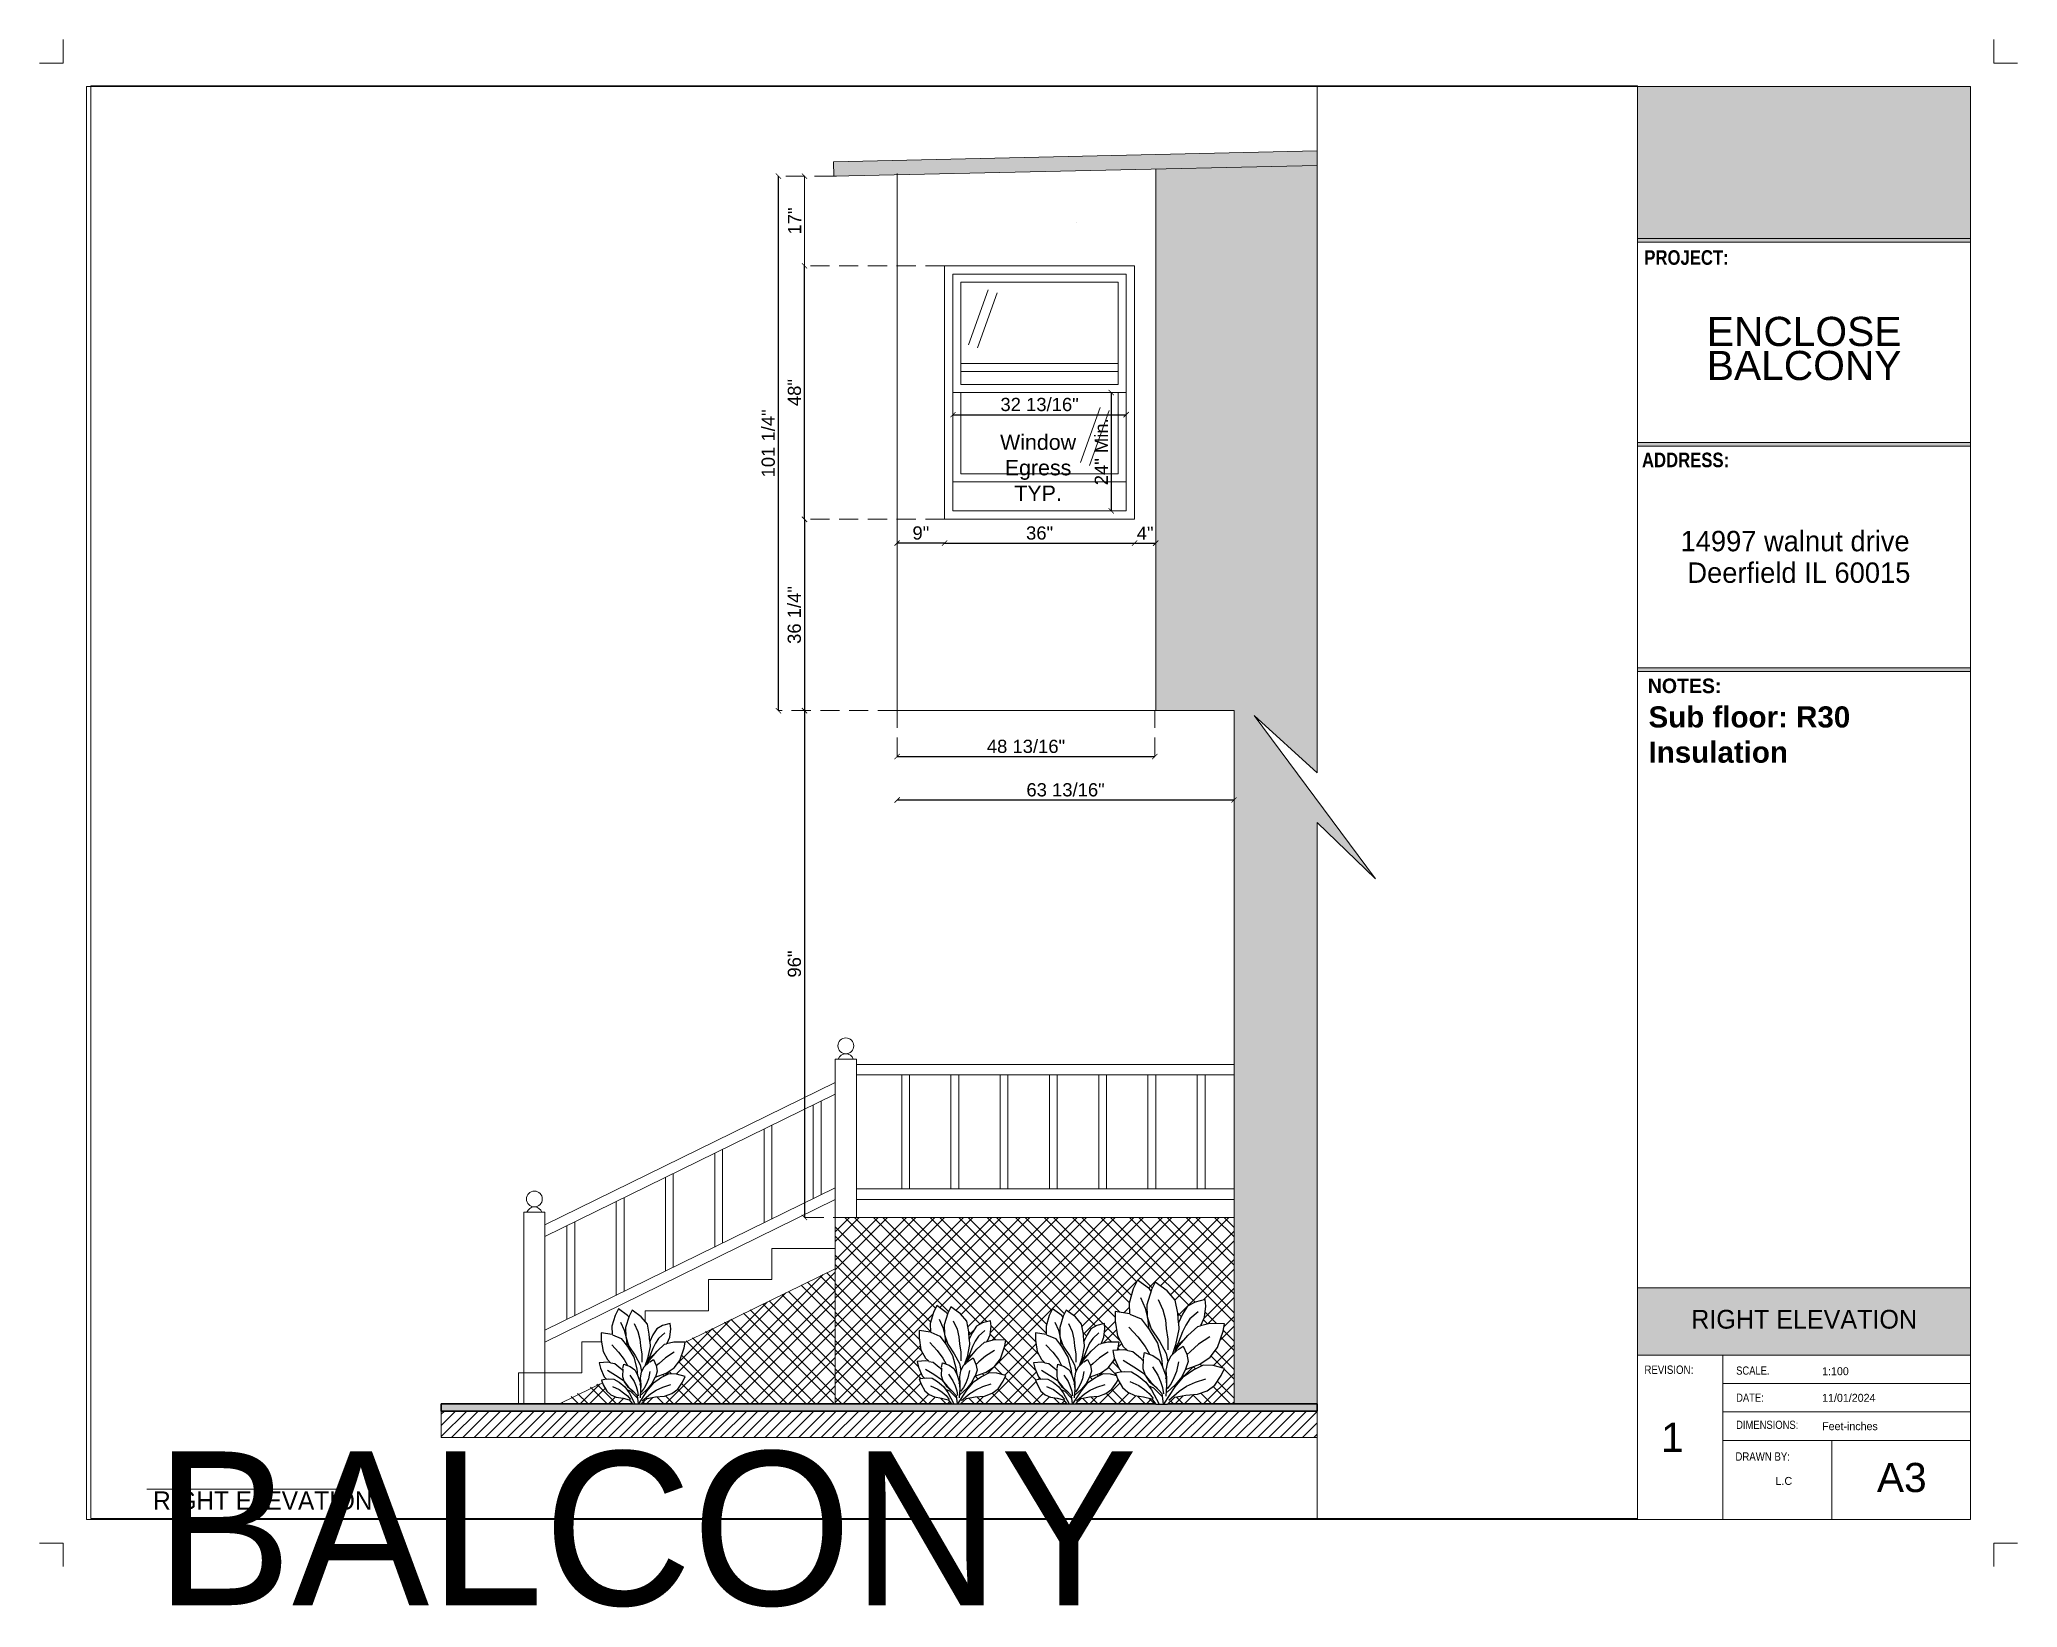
# Paper-space layout 'A3' of a CAD drawing. Header units: millimetres. Extents: x -7 to 264, y -12 to 203.
# The model-space entities are those that its viewports show. They can reach past a viewport. Long polylines and large blocks are cut down to what shows.
import ezdxf
from ezdxf.enums import TextEntityAlignment as Align

# ---------------------------------------------------------------- set-up
doc = ezdxf.new("R2018")
doc.units = ezdxf.units.MM
doc.set_wipeout_variables(frame=1)
doc.linetypes.add('HIDDEN', pattern=[9.525, 6.35, -3.175])
doc.layers.get('0').update_dxf_attribs({"lineweight": 0})
doc.layers.add('A_vegetacion', color=251, linetype='Continuous')
for name, color, linetype, lineweight in [('ANNO-DIM', 7, 'Continuous', 0), ('ANNO-SYM', 58, 'Continuous', 0), ('ANNO-TEXT', 7, 'Continuous', 0), ('ARC-CLOSETS STRUCTURE', 6, 'Continuous', 9), ('ARC-DOOR AND WINDOWS', 8, 'Continuous', 5), ('ARC-FLOOR SECTION', 1, 'Continuous', 30), ('ARC-HIDDEN LINES', 7, 'HIDDEN', 0), ('ARC-STRUCTURAL WALL', 5, 'Continuous', 20)]:
    doc.layers.add(name, color=color, linetype=linetype, lineweight=lineweight)
doc.layers.add('ARC-HATCH', color=7, linetype='Continuous', lineweight=0, true_color=0x858585)
doc.styles.add('ARIAL', font='arial.ttf', dxfattribs={"height": 4})
doc.styles.add('INFORMATION', font='', dxfattribs={"height": 1.7})
doc.styles.get("Standard").update_dxf_attribs({"font": 'arial.ttf'})
doc.styles.add('TITTLE SPACES', font='', dxfattribs={"height": 4})
doc.styles.add('TITTLES', font='', dxfattribs={"height": 2.9})
doc.styles.get('INFORMATION').set_extended_font_data('Century Gothic')
doc.styles.get('TITTLE SPACES').set_extended_font_data('Century Gothic')
doc.styles.get('TITTLES').set_extended_font_data('Century Gothic', bold=True)
doc.dimstyles.new('LILI - INCHES', dxfattribs={"dimscale": 0, "dimtxt": 2.5, "dimasz": 1, "dimexe": 1.25, "dimexo": 0.625, "dimtad": 1, "dimdec": 4, "dimzin": 1, "dimlunit": 5, "dimtxsty": 'Standard', "dimblk": 'ARCHTICK', "dimcen": 2.5, "dimse1": 1, "dimse2": 1, "dimadec": 0, "dimazin": 0, "dimtfac": 1, "dimtdec": 4, "dimtmove": 0, "dimatfit": 3, "dimldrblk": 'ARCHTICK', "dimfxl": 1, "dimfrac": 2, "dimarcsym": 0})

# ---------------------------------------------------------------- blocks, each defined once
blk = doc.blocks.new('FORMATO3')
at = {"linetype": 'Continuous', "lineweight": 0}
for points in [[(212.26, 196.43), (257.94, 196.43), (257.94, 175.58), (212.26, 175.58)], [(212.26, 175.58), (257.94, 175.58), (257.94, 175.06), (212.26, 175.06)], [(212.26, 175.58), (257.94, 175.58), (257.94, 175.06), (212.26, 175.06)], [(212.26, 147.6), (257.94, 147.6), (257.94, 147.08), (212.26, 147.08)], [(212.26, 31.64), (257.95, 31.64), (257.95, 22.39), (212.26, 22.39)]]:
    blk.add_hatch(color=256, dxfattribs=at).paths.add_polyline_path(points)
h = blk.add_hatch(color=7)
h.dxf.hatch_style = 1
h.paths.add_polyline_path([(212.26, 116.69), (257.94, 116.69), (257.94, 116.17), (212.26, 116.17)])
for p, q in [((212.26, 116.17), (257.94, 116.17)), ((212.26, 31.64), (257.95, 31.64)), ((223.94, 22.39), (223.94, -0.05)), ((238.93, -0.05), (238.93, 10.7))]:
    blk.add_line(p, q, dxfattribs=at)
for points in [[(264.38, 199.65), (261.16, 199.65), (261.16, 202.86)], [(261.16, -6.59), (261.16, -3.37), (264.38, -3.37)]]:
    blk.add_lwpolyline(points)
for points in [[(-0.59, 196.43), (257.95, 196.43), (257.95, -0.15), (-0.59, -0.15)], [(212.26, 175.58), (257.94, 175.58), (257.94, 175.06), (212.26, 175.06)], [(212.26, 175.58), (257.94, 175.58), (257.94, 175.06), (212.26, 175.06)], [(212.26, 147.6), (257.94, 147.6), (257.94, 147.08), (212.26, 147.08)], [(212.26, 116.69), (257.94, 116.69), (257.94, 116.17), (212.26, 116.17)]]:
    blk.add_lwpolyline(points, close=True, dxfattribs=at)
for points in [[(212.26, 196.43), (212.26, -0.15)], [(257.94, 196.43), (257.94, 175.58), (212.26, 175.58)], [(257.95, 22.39), (212.26, 22.39)], [(257.95, 18.51), (223.94, 18.51)], [(257.95, 14.61), (223.94, 14.61)], [(257.95, 10.7), (223.94, 10.7)]]:
    blk.add_lwpolyline(points, dxfattribs=at)
at = {"layer": 'ANNO-TEXT'}
blk.add_lwpolyline([(212.26, 116.69), (257.94, 116.69), (257.95, 31.64), (212.26, 31.64)], close=True, dxfattribs=at)
for tag, height, style, p in [('PORJECT', 3, 'TITTLES', (235.11, 160.83)), ('PROJECT', 3, 'TITTLES', (235.11, 156.16)), ('ADDRESS', 2.8, 'INFORMATION', (234.39, 132.67)), ('ADDRESS2', 2.8, 'INFORMATION', (234.39, 128.34)), ('N', 3.73, 'TITTLES', (248.51, 3.62))]:
    blk.add_attdef(tag, text='', height=height, dxfattribs=dict(style=style)).set_placement(p, align=Align.CENTER)
at = {"color": 7, "true_color": 0xffffff, "style": 'TITTLE SPACES'}
blk.add_attdef('TITTLE.SPACES', text='', height=2.57, dxfattribs=at).set_placement((235.11, 26.04), align=Align.CENTER)
for tag, p, height, style in [('SCALE', (237.58, 19.65), 1.09, 'INFORMATION'), ('DATE', (237.58, 16), 1.09, 'INFORMATION'), ('R', (217.03, 9.12), 3.73, 'TITTLES'), ('DIMENSIONS', (237.58, 12.11), 1.09, 'INFORMATION'), ('DRAWNBY', (231.19, 4.6), 1.09, 'INFORMATION')]:
    blk.add_attdef(tag, p, '', height=height, dxfattribs=dict(style=style))
at = {"layer": 'ANNO-TEXT', "lineweight": 0, "attachment_point": 1, "line_spacing_factor": 0.96736, "style": 'ARIAL'}
for s, insert, char_height in [('{\\fArial Narrow|b1|i0|c0|p34;PROJECT:}', (213.18, 173.97), 2), ('{\\fArial Narrow|b1|i0|c0|p34;ADDRESS:}\\P^I^I^I^I', (212.86, 146.2), 2), ('{\\fArial Narrow|b0|i0|c0|p34;REVISION}:', (213.2, 20.98), 1.1534), ('{\\fArial Narrow|b0|i0|c0|p34;SCALE. }  ', (225.78, 20.85), 1.1266), ('{\\fArial Narrow|b0|i0|c0|p34;DATE:  }  ', (225.78, 17.13), 1.1266), ('{\\fArial Narrow|b0|i0|c0|p34;DIMENSIONS: }  ', (225.78, 13.41), 1.1266), ('{\\fArial Narrow|b0|i0|c0|p34;DRAWN BY:}', (225.68, 9.07), 1.1534)]:
    blk.add_mtext(s, dxfattribs=dict(at, insert=insert, char_height=char_height))
at = {"layer": 'ANNO-TEXT', "insert": (213.66, 115.21), "char_height": 2, "width": 42.8727, "attachment_point": 1, "line_spacing_factor": 0.96736, "style": 'ARIAL'}
blk.add_mtext('\\A1;\\pxa0.66667,sm1,qj;{\\fCentury Gothic|b1|i0|c0|p34;NOTES:}', dxfattribs=at)
blk = doc.blocks.new('*U95')
at = {"layer": 'ANNO-SYM'}
blk.add_line((0, 0), (22.03, 0), dxfattribs=at)
at = {"lineweight": 30, "flags": 104}
blk.add_attdef('PLAN', text='', height=3.2, dxfattribs=at).set_placement((0.37, 3.6), align=Align.TOP_LEFT)
at = {"style": 'INFORMATION'}
blk.add_attdef('PLAN', text='', height=1.7, dxfattribs=at).set_placement((0.72, -0.24), align=Align.TOP_LEFT)
blk = doc.blocks.new('_ArchTick')
at = {"color": 0, "linetype": 'ByBlock', "const_width": 0.15}
blk.add_lwpolyline([(-0.5, -0.5), (0.5, 0.5)], dxfattribs=at)
blk = doc.blocks.new('*D11')
at = {"layer": 'ANNO-DIM', "color": 0, "lineweight": -2, "transparency": 16777216}
blk.add_line((3812.24, 796.14), (3748.4, 796.14), dxfattribs=at)
at = {"layer": 'Defpoints', "color": 0, "transparency": 16777216}
for p in [(3748.4, 813.07), (3812.24, 813.07), (3748.4, 796.14)]:
    blk.add_point(p, dxfattribs=at)
at = {"layer": 'ANNO-DIM', "color": 0, "lineweight": -2, "transparency": 16777216, "rotation": 180}
blk.add_blockref('_ArchTick', (3748.4, 796.14), dxfattribs=at)
at = {"layer": 'ANNO-DIM', "color": 0, "lineweight": -2, "transparency": 16777216}
blk.add_blockref('_ArchTick', (3812.24, 796.14), dxfattribs=at)
at = {"layer": 'ANNO-DIM', "color": 0, "transparency": 16777216, "insert": (3780.32, 798.06), "char_height": 2.5, "attachment_point": 5}
blk.add_mtext('63 13/16"', dxfattribs=at)
blk = doc.blocks.new('*D12')
at = {"layer": 'ANNO-DIM', "color": 0, "lineweight": -2, "transparency": 16777216}
blk.add_line((3725.91, 813.07), (3725.91, 914.32), dxfattribs=at)
at = {"layer": 'Defpoints', "color": 0, "transparency": 16777216}
for p in [(3725.91, 914.32), (3748.4, 914.32), (3748.4, 813.07)]:
    blk.add_point(p, dxfattribs=at)
at = {"layer": 'ANNO-DIM', "color": 0, "lineweight": -2, "transparency": 16777216}
for p, rotation in [((3725.91, 914.32), 90), ((3725.91, 813.07), 270)]:
    blk.add_blockref('_ArchTick', p, dxfattribs=dict(at, rotation=rotation))
at = {"layer": 'ANNO-DIM', "color": 0, "transparency": 16777216, "insert": (3723.99, 863.69), "char_height": 2.5, "attachment_point": 5, "rotation": 90}
blk.add_mtext('101 1/4"', dxfattribs=at)
blk = doc.blocks.new('*D13')
at = {"layer": 'ANNO-DIM', "color": 0, "lineweight": -2, "transparency": 16777216}
blk.add_line((3757.4, 844.81), (3793.4, 844.81), dxfattribs=at)
at = {"layer": 'Defpoints', "color": 0, "transparency": 16777216}
for p in [(3757.4, 849.32), (3793.4, 849.32), (3793.4, 844.81)]:
    blk.add_point(p, dxfattribs=at)
at = {"layer": 'ANNO-DIM', "color": 0, "lineweight": -2, "transparency": 16777216, "rotation": 180}
blk.add_blockref('_ArchTick', (3757.4, 844.81), dxfattribs=at)
at = {"layer": 'ANNO-DIM', "color": 0, "lineweight": -2, "transparency": 16777216}
blk.add_blockref('_ArchTick', (3793.4, 844.81), dxfattribs=at)
at = {"layer": 'ANNO-DIM', "color": 0, "transparency": 16777216, "insert": (3775.4, 846.71), "char_height": 2.5, "attachment_point": 5}
blk.add_mtext('36"', dxfattribs=at)
blk = doc.blocks.new('*D14')
at = {"layer": 'ANNO-DIM', "color": 0, "lineweight": -2, "transparency": 16777216}
blk.add_line((3730.85, 849.32), (3730.85, 897.32), dxfattribs=at)
at = {"layer": 'Defpoints', "color": 0, "transparency": 16777216}
for p in [(3730.85, 897.32), (3793.4, 897.32), (3793.4, 849.32)]:
    blk.add_point(p, dxfattribs=at)
at = {"layer": 'ANNO-DIM', "color": 0, "lineweight": -2, "transparency": 16777216}
for p, rotation in [((3730.85, 897.32), 90), ((3730.85, 849.32), 270)]:
    blk.add_blockref('_ArchTick', p, dxfattribs=dict(at, rotation=rotation))
at = {"layer": 'ANNO-DIM', "color": 0, "transparency": 16777216, "insert": (3728.95, 873.32), "char_height": 2.5, "attachment_point": 5, "rotation": 90}
blk.add_mtext('48"', dxfattribs=at)
blk = doc.blocks.new('*D15')
at = {"layer": 'ANNO-DIM', "color": 0, "lineweight": -2, "transparency": 16777216}
blk.add_line((3730.85, 849.32), (3730.85, 813.07), dxfattribs=at)
at = {"layer": 'Defpoints', "color": 0, "transparency": 16777216}
for p in [(3775.4, 849.32), (3730.85, 813.07), (3748.4, 813.07)]:
    blk.add_point(p, dxfattribs=at)
at = {"layer": 'ANNO-DIM', "color": 0, "lineweight": -2, "transparency": 16777216}
for p, rotation in [((3730.85, 849.32), 90), ((3730.85, 813.07), 270)]:
    blk.add_blockref('_ArchTick', p, dxfattribs=dict(at, rotation=rotation))
at = {"layer": 'ANNO-DIM', "color": 0, "transparency": 16777216, "insert": (3728.93, 831.19), "char_height": 2.5, "attachment_point": 5, "rotation": 90}
blk.add_mtext('36 1/4"', dxfattribs=at)
blk = doc.blocks.new('*D16')
at = {"layer": 'ANNO-DIM', "color": 0, "lineweight": -2, "transparency": 16777216}
blk.add_line((3757.4, 844.81), (3748.4, 844.81), dxfattribs=at)
at = {"layer": 'Defpoints', "color": 0, "transparency": 16777216}
for p in [(3748.4, 860.63), (3757.4, 849.32), (3748.4, 844.81)]:
    blk.add_point(p, dxfattribs=at)
at = {"layer": 'ANNO-DIM', "color": 0, "lineweight": -2, "transparency": 16777216, "rotation": 180}
blk.add_blockref('_ArchTick', (3748.4, 844.81), dxfattribs=at)
at = {"layer": 'ANNO-DIM', "color": 0, "lineweight": -2, "transparency": 16777216}
blk.add_blockref('_ArchTick', (3757.4, 844.81), dxfattribs=at)
at = {"layer": 'ANNO-DIM', "color": 0, "transparency": 16777216, "insert": (3752.9, 846.71), "char_height": 2.5, "attachment_point": 5}
blk.add_mtext('9"', dxfattribs=at)
blk = doc.blocks.new('*D52')
at = {"layer": 'ANNO-DIM', "color": 0, "lineweight": -2, "transparency": 16777216}
blk.add_line((3730.85, 813.07), (3730.85, 717.07), dxfattribs=at)
at = {"layer": 'Defpoints', "color": 0, "transparency": 16777216}
for p in [(3748.4, 813.07), (3730.85, 717.07), (3748.4, 717.07)]:
    blk.add_point(p, dxfattribs=at)
at = {"layer": 'ANNO-DIM', "color": 0, "lineweight": -2, "transparency": 16777216}
for p, rotation in [((3730.85, 813.07), 90), ((3730.85, 717.07), 270)]:
    blk.add_blockref('_ArchTick', p, dxfattribs=dict(at, rotation=rotation))
at = {"layer": 'ANNO-DIM', "color": 0, "transparency": 16777216, "insert": (3728.95, 765.07), "char_height": 2.5, "attachment_point": 5, "rotation": 90}
blk.add_mtext('96"', dxfattribs=at)
blk = doc.blocks.new('*D53')
at = {"layer": 'ANNO-DIM', "color": 0, "lineweight": -2, "transparency": 16777216}
blk.add_line((3793.4, 844.81), (3797.4, 844.81), dxfattribs=at)
at = {"layer": 'Defpoints', "color": 0, "transparency": 16777216}
for p in [(3793.4, 849.32), (3797.4, 849.32), (3797.4, 844.81)]:
    blk.add_point(p, dxfattribs=at)
at = {"layer": 'ANNO-DIM', "color": 0, "lineweight": -2, "transparency": 16777216, "rotation": 180}
blk.add_blockref('_ArchTick', (3793.4, 844.81), dxfattribs=at)
at = {"layer": 'ANNO-DIM', "color": 0, "lineweight": -2, "transparency": 16777216}
blk.add_blockref('_ArchTick', (3797.4, 844.81), dxfattribs=at)
at = {"layer": 'ANNO-DIM', "color": 0, "transparency": 16777216, "insert": (3795.4, 846.68), "char_height": 2.5, "attachment_point": 5}
blk.add_mtext('4"', dxfattribs=at)
blk = doc.blocks.new('*U59')
at = {"layer": 'ARC-HATCH'}
h = blk.add_hatch(color=256, dxfattribs=at)
h.dxf.hatch_style = 1
h.paths.add_polyline_path([(0, 63.5), (1659.6, 63.5), (1659.6, 50), (0, 50)])
h = blk.add_hatch(dxfattribs=at)
h.set_pattern_fill('_USER', color=256, scale=15, angle=45, pattern_type=0)
h.set_pattern_definition([(45, (941.015, -731.37), (-10.6066, 10.6066), [])])
h.paths.add_polyline_path([(0, 50), (1659.6, 50), (1659.6, 0), (0, 0)])
at = {"layer": 'ARC-FLOOR SECTION'}
blk.add_lwpolyline([(0, 63.5), (1659.6, 63.5), (1659.6, 50), (0, 50)], close=True, dxfattribs=at)
at = {"layer": 'ARC-HATCH'}
blk.add_lwpolyline([(0, 50), (1659.6, 50), (1659.6, 0), (0, 0)], close=True, dxfattribs=at)
blk = doc.blocks.new('Alz-Arbusto-12')
blk.add_wipeout([(0.0203, 0.0001), (0.0526, 0.0307), (0.1004, 0.0395), (0.1521, 0.0433), (0.1935, 0.0583), (0.2269, 0.0832), (0.2546, 0.1241), (0.2692, 0.1551), (0.2196, 0.169), (0.1766, 0.1705), (0.1354, 0.1492), (0.0894, 0.1177), (0.0842, 0.1202), (0.0992, 0.1516), (0.1616, 0.1736), (0.2066, 0.2052), (0.2389, 0.2462), (0.2634, 0.3179), (0.2691, 0.3501), (0.2046, 0.3506), (0.1639, 0.341), (0.1675, 0.3453), (0.1819, 0.3789), (0.1872, 0.426), (0.1845, 0.4556), (0.1409, 0.4442), (0.1078, 0.4263), (0.0861, 0.3921), (0.0684, 0.3547), (0.0656, 0.3957), (0.0546, 0.4526), (0.0199, 0.4937), (-0.0322, 0.5316), (-0.0511, 0.4939), (-0.0576, 0.5016), (-0.1097, 0.5395), (-0.1287, 0.5016), (-0.1465, 0.4404), (-0.1451, 0.3928), (-0.2066, 0.403), (-0.2066, 0.3614), (-0.1964, 0.2971), (-0.1717, 0.2512), (-0.1539, 0.2334), (-0.1697, 0.2362), (-0.2179, 0.2332), (-0.2108, 0.2023), (-0.1897, 0.1542), (-0.1776, 0.1404), (-0.2055, 0.1349), (-0.1953, 0.1079), (-0.1752, 0.0724), (-0.1516, 0.0518), (-0.1216, 0.0382), (-0.0832, 0.0322), (-0.048, 0.0228), (-0.0294, 0.0001)])
blk.add_lwpolyline([(0.0203, 0.0001), (0.0526, 0.0307), (0.1004, 0.0395), (0.1521, 0.0433), (0.1935, 0.0583), (0.2269, 0.0832), (0.2546, 0.1241), (0.2692, 0.1551), (0.2196, 0.169), (0.1766, 0.1705), (0.1354, 0.1492), (0.0894, 0.1177), (0.0842, 0.1202), (0.0992, 0.1516), (0.1616, 0.1736), (0.2066, 0.2052), (0.2389, 0.2462), (0.2634, 0.3179), (0.2691, 0.3501), (0.2046, 0.3506), (0.1639, 0.341), (0.1675, 0.3453), (0.1819, 0.3789), (0.1872, 0.426), (0.1845, 0.4556), (0.1409, 0.4442), (0.1078, 0.4263), (0.0861, 0.3921), (0.0684, 0.3547), (0.0656, 0.3957), (0.0546, 0.4526), (0.0199, 0.4937), (-0.0322, 0.5316), (-0.0511, 0.4939), (-0.0576, 0.5016), (-0.1097, 0.5395), (-0.1287, 0.5016), (-0.1465, 0.4404), (-0.1451, 0.3928), (-0.2066, 0.403), (-0.2066, 0.3614), (-0.1964, 0.2971), (-0.1717, 0.2512), (-0.1539, 0.2334), (-0.1697, 0.2362), (-0.2179, 0.2332), (-0.2108, 0.2023), (-0.1897, 0.1542), (-0.1776, 0.1404), (-0.2055, 0.1349), (-0.1953, 0.1079), (-0.1752, 0.0724), (-0.1516, 0.0518), (-0.1216, 0.0382), (-0.0832, 0.0322), (-0.048, 0.0228), (-0.0294, 0.0001)], close=True)
for points in [[(-0.0974, 0.464), (-0.0762, 0.4181), (-0.0656, 0.3757), (-0.0621, 0.3368), (-0.0608, 0.3286)], [(-0.0484, 0.4972), (-0.069, 0.4325), (-0.0675, 0.3804), (-0.0501, 0.3282), (-0.0138, 0.2745), (0.0146, 0.2208), (0.0218, 0.1836)], [(-0.0199, 0.456), (0.0012, 0.4101), (0.0118, 0.3677), (0.0154, 0.3289), (0.0224, 0.2829), (0.0224, 0.237)], [(-0.143, 0.3924), (-0.0936, 0.3712), (-0.0583, 0.3253), (-0.023, 0.2653), (-0.0054, 0.1982), (-0.0004, 0.1618)], [(0.0684, 0.3547), (0.0703, 0.3262), (0.056, 0.2583), (0.041, 0.2143)], [(0.1538, 0.4026), (0.1185, 0.3711), (0.1001, 0.3442), (0.0861, 0.3149), (0.0689, 0.27), (0.0524, 0.2363)], [(-0.147, 0.3359), (-0.1082, 0.2935), (-0.0764, 0.2512), (-0.0579, 0.2172)], [(0.0921, 0.2786), (0.0733, 0.2624), (0.0516, 0.2281)], [(0.0565, 0.2286), (0.0645, 0.2461), (0.1096, 0.2991), (0.1523, 0.3383), (0.1633, 0.3409)], [(0.206, 0.2935), (0.1566, 0.2617), (0.1213, 0.23), (0.1052, 0.2153)], [(-0.1717, 0.1911), (-0.1258, 0.1628), (-0.0835, 0.1346), (-0.0517, 0.0957), (-0.0235, 0.0675)], [(-0.1525, 0.2331), (-0.13, 0.2291), (-0.0965, 0.2015), (-0.0847, 0.1891)], [(-0.0845, 0.1967), (-0.0859, 0.156), (-0.0767, 0.1261), (-0.0583, 0.0987), (-0.0287, 0.0735), (-0.0036, 0.047), (0.0026, 0.0009)], [(-0.0838, 0.2001), (-0.0789, 0.2251), (-0.0427, 0.2115), (-0.0161, 0.1933), (-0.0006, 0.1622), (0.0133, 0.1228), (0.016, 0.0813), (0.0133, 0.0343)], [(0.0649, 0.2364), (0.035, 0.2087), (0.0204, 0.181), (0.0141, 0.1487), (0.0171, 0.1099), (0.0161, 0.0735), (0.0155, 0.0726)], [(0.0685, 0.184), (0.0602, 0.1422), (0.0488, 0.114), (0.0365, 0.0894), (0.0199, 0.0673)], [(0.0551, 0.2556), (0.0546, 0.2453)], [(0.0677, 0.2384), (0.0888, 0.2526), (0.1048, 0.2174), (0.1108, 0.1857), (0.0998, 0.1527)], [(-0.1776, 0.1404), (-0.1675, 0.1424), (-0.1353, 0.1409), (-0.1058, 0.1225), (-0.0733, 0.0962), (-0.0492, 0.0622), (-0.0158, 0.0001)], [(-0.1435, 0.0993), (-0.1046, 0.0816), (-0.0799, 0.0639), (-0.0588, 0.0463), (-0.0411, 0.0251)], [(-0.0449, 0.1622), (-0.0211, 0.1268), (-0.0093, 0.0988), (-0.0005, 0.0727), (0.0034, 0.0454)], [(0.0162, 0.1223), (0.0117, 0.1083)], [(0.0842, 0.1202), (0.0542, 0.0838), (0.019, 0.0525)], [(0.026, 0.018), (0.0718, 0.0569), (0.1036, 0.0781), (0.1424, 0.0957), (0.1883, 0.1099)], [(0.0539, 0.0751), (0.0894, 0.1177)], [(-0.0626, 0.081), (-0.0403, 0.0718), (-0.0018, 0.0333)], [(0.0054, 0.0001), (0.0539, 0.0751)]]:
    blk.add_lwpolyline(points)
blk = doc.blocks.new('A$C4913c41c')
at = {"layer": 'A_vegetacion', "xscale": 1.140165020658458, "yscale": 1.140165020658458, "zscale": 1.140165020658458}
blk.add_blockref('Alz-Arbusto-12', (-0.3069, -0.0001), dxfattribs=at)
blk = doc.blocks.new('*D165')
at = {"color": 0, "lineweight": -2, "transparency": 16777216}
blk.add_line((3748.4, 804.37), (3797.24, 804.37), dxfattribs=at)
at = {"layer": 'Defpoints', "color": 0, "transparency": 16777216}
for p in [(3748.4, 804.37), (3797.24, 804.37), (3797.24, 804.37)]:
    blk.add_point(p, dxfattribs=at)
at = {"color": 0, "lineweight": -2, "transparency": 16777216, "rotation": 180}
blk.add_blockref('_ArchTick', (3748.4, 804.37), dxfattribs=at)
at = {"color": 0, "lineweight": -2, "transparency": 16777216}
blk.add_blockref('_ArchTick', (3797.24, 804.37), dxfattribs=at)
at = {"color": 0, "transparency": 16777216, "insert": (3772.82, 806.29), "char_height": 2.5, "attachment_point": 5}
blk.add_mtext('48 13/16"', dxfattribs=at)
blk = doc.blocks.new('*D241')
at = {"layer": 'ANNO-DIM', "color": 0, "lineweight": -2, "transparency": 16777216}
blk.add_line((3788.99, 873.32), (3788.99, 850.91), dxfattribs=at)
at = {"layer": 'Defpoints', "color": 0, "transparency": 16777216}
for p in [(3787.74, 873.32), (3787.74, 850.91), (3788.99, 850.91)]:
    blk.add_point(p, dxfattribs=at)
at = {"layer": 'ANNO-DIM', "color": 0, "lineweight": -2, "transparency": 16777216}
for p, rotation in [((3788.99, 873.32), 90), ((3788.99, 850.91), 270)]:
    blk.add_blockref('_ArchTick', p, dxfattribs=dict(at, rotation=rotation))
at = {"layer": 'ANNO-DIM', "color": 0, "transparency": 16777216, "insert": (3787.1, 862.11), "char_height": 2.5, "attachment_point": 5, "rotation": 90}
blk.add_mtext('24" Min.', dxfattribs=at)
blk = doc.blocks.new('*D242')
at = {"layer": 'ANNO-DIM', "color": 0, "lineweight": -2, "transparency": 16777216}
blk.add_line((3758.99, 869.13), (3791.8, 869.13), dxfattribs=at)
at = {"layer": 'Defpoints', "color": 0, "transparency": 16777216}
for p in [(3791.8, 869.13), (3758.99, 850.91), (3791.8, 850.91)]:
    blk.add_point(p, dxfattribs=at)
at = {"layer": 'ANNO-DIM', "color": 0, "lineweight": -2, "transparency": 16777216, "rotation": 180}
blk.add_blockref('_ArchTick', (3758.99, 869.13), dxfattribs=at)
at = {"layer": 'ANNO-DIM', "color": 0, "lineweight": -2, "transparency": 16777216}
blk.add_blockref('_ArchTick', (3791.8, 869.13), dxfattribs=at)
at = {"layer": 'ANNO-DIM', "color": 0, "transparency": 16777216, "insert": (3775.4, 871.05), "char_height": 2.5, "attachment_point": 5}
blk.add_mtext('32 13/16"', dxfattribs=at)

msp = doc.modelspace()

# ---------------------------------------------------------------- hatches: boundary and pattern name
at = {"layer": 'ARC-HATCH', "true_color": 0xbfbfbf}
h = msp.add_hatch(color=9, dxfattribs=at)
h.dxf.hatch_style = 1
h.paths.add_polyline_path([(3371.16005, 914.31761), (3536.97117, 914.31761), (3536.97117, 917.04276), (3371.16005, 917.04276)])
h.paths.add_polyline_path([(3827.99105, 916.34503), (3736.39606, 914.31761), (3736.33497, 917.04305), (3827.99105, 919.09766)])
h = msp.add_hatch(color=9, dxfattribs=at)
h.dxf.hatch_style = 1
h.paths.add_polyline_path([(3827.99105, 916.34503), (3797.39606, 915.66782), (3797.39606, 813.06761), (3812.23937, 813.06761), (3812.23937, 717.06761), (3812.23937, 681.74878), (3827.99105, 681.74878), (3827.99105, 791.87473), (3839.08156, 781.23006), (3816.0474, 812.13634), (3827.99105, 801.26586)])
at = {"layer": 'ARC-HATCH'}
h = msp.add_hatch(dxfattribs=at)
h.set_pattern_fill('ANSI32', color=256, scale=0.4)
h.set_pattern_definition([(45, (252.8265, 0), (-2.694077, 2.694077), []), (45, (254.6226, 0), (-2.694077, 2.694077), [])])
h.paths.add_polyline_path([(3736.67557, 681.74878), (3812.23937, 681.74878), (3812.23937, 717.06761), (3736.67557, 717.06761)])
h = msp.add_hatch(dxfattribs=at)
h.set_pattern_fill('ANSI32', color=256, scale=0.4, angle=90)
h.set_pattern_definition([(135, (252.8265, 0), (-2.694077, -2.694077), []), (135, (252.8265, 1.796), (-2.694077, -2.694077), [])])
h.paths.add_polyline_path([(3736.67557, 681.74878), (3812.23937, 681.74878), (3812.23937, 717.06761), (3736.67557, 717.06761)])
h = msp.add_hatch(dxfattribs=at)
h.set_pattern_fill('ANSI32', color=256, scale=0.4)
h.paths.add_polyline_path([(3736.67557, 707.36504), (3684.45496, 681.74878), (3670.56734, 681.74878), (3736.67557, 681.74878)])
h = msp.add_hatch(dxfattribs=at)
h.set_pattern_fill('ANSI32', color=256, scale=0.4, angle=90)
h.paths.add_polyline_path([(3736.67557, 707.36504), (3684.45496, 682.08002), (3684.45496, 681.74878), (3736.67557, 681.74878)])

# ---------------------------------------------------------------- linework, layer by layer
for p, q in [((3734.39606, 914.31761), (3734.39606, 914.31761)), ((3782.38474, 905.53636), (3782.38474, 905.53636))]:
    msp.add_line(p, q)
msp.add_lwpolyline([(3797.39606, 915.66435), (3797.39606, 813.06761), (3812.23937, 813.06761), (3812.23937, 717.06761)])
at = {"layer": 'ANNO-SYM', "color": 7}
msp.add_lwpolyline([(3827.99105, 957.1066), (3827.99105, 801.26586), (3816.0474, 812.13634), (3839.08156, 781.23006), (3827.99105, 791.87473), (3827.99105, 649.82179)], dxfattribs=at)
at = {"layer": 'ARC-CLOSETS STRUCTURE'}
for points in [[(3748.39606, 914.83323), (3748.39606, 813.06761), (3797.39606, 813.06761), (3797.39606, 915.66782)], [(3736.67557, 681.74878), (3736.67557, 717.06761), (3812.23937, 717.06761), (3812.23937, 681.74878)]]:
    msp.add_lwpolyline(points, dxfattribs=at)
at = {"layer": 'ARC-DOOR AND WINDOWS'}
for points in [[(3757.39606, 849.31761), (3793.39606, 849.31761), (3793.39606, 897.31761), (3757.39606, 897.31761), (3757.39606, 849.31761)], [(3761.95768, 882.37423), (3765.6587, 892.80155)], [(3763.6516, 881.773), (3767.35262, 892.20032)], [(3758.9905, 878.80311), (3758.9905, 856.39755), (3791.80163, 856.39755), (3791.80163, 878.80311)], [(3790.30163, 878.80311), (3760.4905, 878.80311)], [(3790.30163, 874.86782), (3790.30163, 877.30311), (3760.4905, 877.30311), (3760.4905, 874.86782)], [(3760.4905, 873.36782), (3760.4905, 857.89755), (3790.30163, 857.89755), (3790.30163, 873.36782)], [(3783.16528, 860.0933), (3786.8663, 870.52062)], [(3784.8592, 859.49207), (3788.56022, 869.91939)], [(3740.67557, 717.06761), (3740.67557, 747.06935), (3736.67557, 747.06935), (3736.67557, 717.06761)], [(3740.67557, 746.06935), (3812.23937, 746.06935)], [(3736.67557, 742.66423), (3681.67557, 715.68457)], [(3740.67557, 744.06935), (3812.23937, 744.06935)], [(3736.67557, 740.43656), (3681.67557, 713.4569)], [(3732.5149, 720.63005), (3732.5149, 738.39558)], [(3733.98823, 739.11831), (3733.98823, 721.35278)], [(3723.18156, 716.05169), (3723.18156, 733.81722)], [(3724.6549, 734.53994), (3724.6549, 716.77441)], [(3713.84823, 711.47332), (3713.84823, 729.23885)], [(3715.32156, 729.96158), (3715.32156, 712.19605)], [(3704.5149, 706.89495), (3704.5149, 724.66048)], [(3705.98823, 725.38321), (3705.98823, 707.61768)], [(3736.67557, 722.67102), (3681.67557, 695.69136)], [(3736.67557, 720.44335), (3681.67557, 693.46369)], [(3695.18156, 702.31659), (3695.18156, 720.08212)], [(3696.6549, 720.80485), (3696.6549, 703.03931)], [(3740.67557, 722.47019), (3812.23937, 722.47019)], [(3740.67557, 720.47019), (3812.23937, 720.47019)], [(3681.67557, 681.74878), (3681.67557, 718.06761), (3677.67557, 718.06761), (3677.67557, 681.74878)], [(3687.32156, 716.22648), (3687.32156, 698.46095)], [(3685.84823, 697.73822), (3685.84823, 715.50375)], [(3670.56734, 681.74878), (3676.67557, 681.74878), (3676.67557, 687.63525), (3688.67557, 687.63525), (3688.67557, 693.52173), (3700.67557, 693.52173), (3700.67557, 699.4082), (3712.67557, 699.4082), (3712.67557, 705.29467), (3724.67557, 705.29467), (3724.67557, 711.18114), (3736.67557, 711.18114)], [(3736.67557, 707.36504), (3684.45496, 681.74878)]]:
    msp.add_lwpolyline(points, dxfattribs=at)
for points in [[(3758.9905, 850.91205), (3791.80163, 850.91205), (3791.80163, 895.72317), (3758.9905, 895.72317)], [(3758.9905, 873.31761), (3791.80163, 873.31761), (3791.80163, 895.72317), (3758.9905, 895.72317)], [(3760.4905, 874.81761), (3790.30163, 874.81761), (3790.30163, 894.22317), (3760.4905, 894.22317)], [(3750.74557, 722.47019), (3749.27223, 722.47019), (3749.27223, 744.06935), (3750.74557, 744.06935)], [(3760.0789, 722.47019), (3758.60557, 722.47019), (3758.60557, 744.06935), (3760.0789, 744.06935)], [(3767.9389, 722.47019), (3769.41223, 722.47019), (3769.41223, 744.06935), (3767.9389, 744.06935)], [(3777.27223, 722.47019), (3778.74557, 722.47019), (3778.74557, 744.06935), (3777.27223, 744.06935)], [(3786.60557, 722.47019), (3788.0789, 722.47019), (3788.0789, 744.06935), (3786.60557, 744.06935)], [(3797.41223, 722.47019), (3795.9389, 722.47019), (3795.9389, 744.06935), (3797.41223, 744.06935)], [(3806.74557, 722.47019), (3805.27223, 722.47019), (3805.27223, 744.06935), (3806.74557, 744.06935)]]:
    msp.add_lwpolyline(points, close=True, dxfattribs=at)
for centre in [(3738.67557, 749.56935), (3679.67557, 720.56761)]:
    msp.add_circle(centre, 1.5, dxfattribs=at)
for centre in [(3738.67557, 746.56935), (3679.67557, 717.56761)]:
    msp.add_arc(centre, 1.5, 19.4712206, 160.5287794, dxfattribs=at)
at = {"layer": 'ARC-HIDDEN LINES', "ltscale": 0.3}
for points in [[(3736.39606, 914.31761), (3725.91024, 914.31761)], [(3757.39606, 897.31761), (3730.85333, 897.31761)], [(3757.39606, 849.31761), (3730.85333, 849.31761)], [(3748.39606, 813.06761), (3725.91024, 813.06761)], [(3748.39606, 804.36724), (3748.39606, 813.06761)], [(3797.23937, 804.36724), (3797.23937, 813.06761)], [(3730.85333, 717.06761), (3736.67557, 717.06761)]]:
    msp.add_lwpolyline(points, dxfattribs=at)
at = {"layer": 'ARC-STRUCTURAL WALL'}
msp.add_lwpolyline([(3827.99105, 916.34503), (3736.39606, 914.31761), (3736.33497, 917.04305), (3827.99105, 919.09766)], close=True, dxfattribs=at)
msp.add_lwpolyline([(3736.39606, 914.31761), (3736.89606, 914.31761)], dxfattribs=at)

# ---------------------------------------------------------------- block references
at = {"xscale": 0.1, "yscale": 0.1, "zscale": 0.1}
msp.add_blockref('*U59', (3662.02622, 675.39879), dxfattribs=at)

# ---------------------------------------------------------------- texts
at = {"insert": (3767.79858, 865.37617), "char_height": 2.9, "attachment_point": 1}
msp.add_mtext_dynamic_manual_height_columns('\\pxqc;Window^JEgress\\PTYP.', width=14.629457, gutter_width=37.88136, heights=[0], dxfattribs=at)

# ---------------------------------------------------------------- dimensions: what is measured, and where the dimension line sits
dim = msp.add_linear_dim(base=(3797.23937, 804.36724), p1=(3748.39606, 804.36724), p2=(3797.23937, 804.36724), dimstyle='LILI - INCHES', override={"dimpost": '"'})
dim.commit()
dim.dimension.update_dxf_attribs({"geometry": '*D165', "text_midpoint": (3772.81772, 806.28573)})
at = {"layer": 'ANNO-DIM'}
for base, p1, p2, picture, middle in [((3725.91024, 914.31761), (3748.39606, 813.06761), (3748.39606, 914.31761), '*D12', (3723.99261, 863.69261)), ((3730.85333, 897.31761), (3793.39606, 849.31761), (3793.39606, 897.31761), '*D14', (3728.9519, 873.31761)), ((3730.85333, 813.06761), (3775.39606, 849.31761), (3748.39606, 813.06761), '*D15', (3728.93484, 831.19261))]:
    dim = msp.add_linear_dim(base=base, p1=p1, p2=p2, angle=90, dimstyle='LILI - INCHES', override={"dimpost": '"'}, dxfattribs=at)
    dim.commit()
    dim.dimension.update_dxf_attribs({"geometry": picture, "text_midpoint": middle})
msp.add_aligned_dim(p1=(3730.85333, 897.31761), p2=(3730.85333, 914.31761), distance=0, dimstyle='LILI - INCHES', override={"dimpost": '<>"'}, dxfattribs=at).render()
for base, p1, p2, picture, middle in [((3791.80163, 869.12756), (3758.9905, 850.91205), (3791.80163, 850.91205), '*D242', (3775.39606, 871.04605)), ((3748.39606, 844.80942), (3757.39606, 849.31761), (3748.39606, 860.63144), '*D16', (3752.89606, 846.71085)), ((3793.39606, 844.80942), (3757.39606, 849.31761), (3793.39606, 849.31761), '*D13', (3775.39606, 846.7117)), ((3748.39606, 796.14184), (3812.23937, 813.06761), (3748.39606, 813.06761), '*D11', (3780.31772, 798.06032))]:
    dim = msp.add_linear_dim(base=base, p1=p1, p2=p2, dimstyle='LILI - INCHES', override={"dimpost": '"'}, dxfattribs=at)
    dim.commit()
    dim.dimension.update_dxf_attribs({"geometry": picture, "text_midpoint": middle})
dim = msp.add_linear_dim(base=(3788.98513, 850.91205), p1=(3787.73707, 873.31761), p2=(3787.73707, 850.91205), angle=90, text='24" Min.', dimstyle='LILI - INCHES', override={"dimpost": '"'}, dxfattribs=at)
dim.commit()
dim.dimension.update_dxf_attribs({"geometry": '*D241', "text_midpoint": (3787.10417, 862.11483)})
dim = msp.add_linear_dim(base=(3797.39606, 844.80942), p1=(3793.39606, 849.31761), p2=(3797.39606, 849.31761), angle=0, dimstyle='LILI - INCHES', override={"dimpost": '"'}, dxfattribs=at)
dim.commit()
dim.dimension.update_dxf_attribs({"geometry": '*D53', "text_midpoint": (3795.39606, 844.80942), "dimtype": 161})
dim = msp.add_aligned_dim(p1=(3748.39606, 813.06761), p2=(3748.39606, 717.06761), distance=-17.54273, dimstyle='LILI - INCHES', override={"dimpost": '"'}, dxfattribs=at)
dim.commit()
dim.dimension.update_dxf_attribs({"geometry": '*D52', "text_midpoint": (3728.9519, 765.06761)})

# ---------------------------------------------------------------- next in the draw order: block references
at = {"layer": 'ARC-HATCH'}
for p, xscale, yscale, zscale in [((3708.24977, 681.74878), 29.31374755585083, 29.31374755585083, 29.31374755585083), ((3769.02883, 681.74878), 30.33659149224465, 30.33659149224465, 30.33659149224465), ((3790.5105, 681.74878), 29.31374755585083, 29.31374755585083, 29.31374755585083)]:
    msp.add_blockref('A$C4913c41c', p, dxfattribs=dict(at, xscale=xscale, yscale=yscale, zscale=zscale))

# ---------------------------------------------------------------- next in the draw order: block references
at = {"layer": 'ARC-HATCH', "xscale": 38.15788105039427, "yscale": 38.15788105039427, "zscale": 38.15788105039427}
msp.add_blockref('A$C4913c41c', (3810.43886, 681.70782), dxfattribs=at)

psp = doc.layouts.new('A3')

# ---------------------------------------------------------------- linework, layer by layer
psp.add_line((-0.59, -0.15), (-0.59, 9.73))
for points in [[(-3.81, 202.86), (-3.81, 199.65), (-7.03, 199.65)], [(-7.03, -3.37), (-3.81, -3.37), (-3.81, -6.59)]]:
    psp.add_lwpolyline(points)

# ---------------------------------------------------------------- block references
ref = psp.add_blockref('FORMATO3', (0, 0))
ref.add_attrib('ADDRESS2', 'Deerfield IL 60015', dxfattribs={"height": 2.8, "style": 'INFORMATION'}).set_placement((234.39, 128.34), align=Align.CENTER)
ref.add_attrib('R', '1', dxfattribs={"height": 4, "style": 'ARIAL'}).set_placement((217.03, 9.12), align=Align.CENTER)
ref.add_attrib('DRAWNBY', 'L.C', (231.19, 4.6), dxfattribs={"height": 1.094, "style": 'INFORMATION'})
ref.add_attrib('DIMENSIONS', 'Feet-inches', (237.58, 12.11), dxfattribs={"height": 1.0939, "style": 'INFORMATION'})
ref.add_attrib('DATE', '11/01/2024', (237.58, 16), dxfattribs={"height": 1.094, "style": 'INFORMATION'})
ref.add_attrib('CLIENT.NO.', '1:100', (237.58, 19.65), dxfattribs={"height": 1.094, "style": 'INFORMATION'})
ref.add_attrib('TITTLE.SPACES', 'RIGHT ELEVATION', dxfattribs={"color": 7, "true_color": 0xffffff, "height": 2.5738, "style": 'TITTLE SPACES'}).set_placement((235.11, 26.04), align=Align.CENTER)
ref.add_attrib('ADDRESS', '14997 walnut drive ', dxfattribs={"height": 2.8, "style": 'INFORMATION'}).set_placement((234.39, 132.67), align=Align.CENTER)
ref.add_attrib('PROJECT', 'BALCONY', dxfattribs={"height": 4, "style": 'ARIAL'}).set_placement((235.11, 156.16), align=Align.CENTER)
ref.add_attrib('PORJECT', 'ENCLOSE', dxfattribs={"height": 4, "style": 'ARIAL'}).set_placement((235.11, 160.83), align=Align.CENTER)
ref.add_attrib('N', 'A3', dxfattribs={"height": 4, "style": 'ARIAL'}).set_placement((248.51, 3.62), align=Align.CENTER)
ref = psp.add_blockref('*U95', (7.7, 4.01), dxfattribs=dict(xscale=1.2, yscale=1.2, zscale=1.2))
lines = psp.add_mtext('BALCONY ', dxfattribs={"insert": (8.81, 9.19), "char_height": 21.095, "attachment_point": 1})
ref.add_attrib('PLAN', '', (8.81, 9.19), dxfattribs={"flags": 104}).embed_mtext(lines)
lines = psp.add_mtext('RIGHT ELEVATION', dxfattribs={"insert": (8.56, 3.71), "char_height": 2.5, "attachment_point": 1})
ref.add_attrib('PLAN', '', (8.56, 3.71), dxfattribs={"flags": 104}).embed_mtext(lines)

# ---------------------------------------------------------------- texts
at = {"insert": (213.76, 111.4), "char_height": 2.9, "attachment_point": 1, "style": 'TITTLES'}
psp.add_mtext_dynamic_manual_height_columns('{\\fArial|b1|i0|c0|p34;Sub floor: R30 Insulation}', width=40.0135, gutter_width=14.5, heights=[0], dxfattribs=at)

# ---------------------------------------------------------------- viewports
at = {"layer": 'Defpoints'}
psp.add_viewport(center=(106.13, 98.26), size=(212.26, 196.5296), view_center_point=(3742.16441, 795.74053), view_height=271.3816536, dxfattribs=at)

doc.saveas('drawing.dxf')
